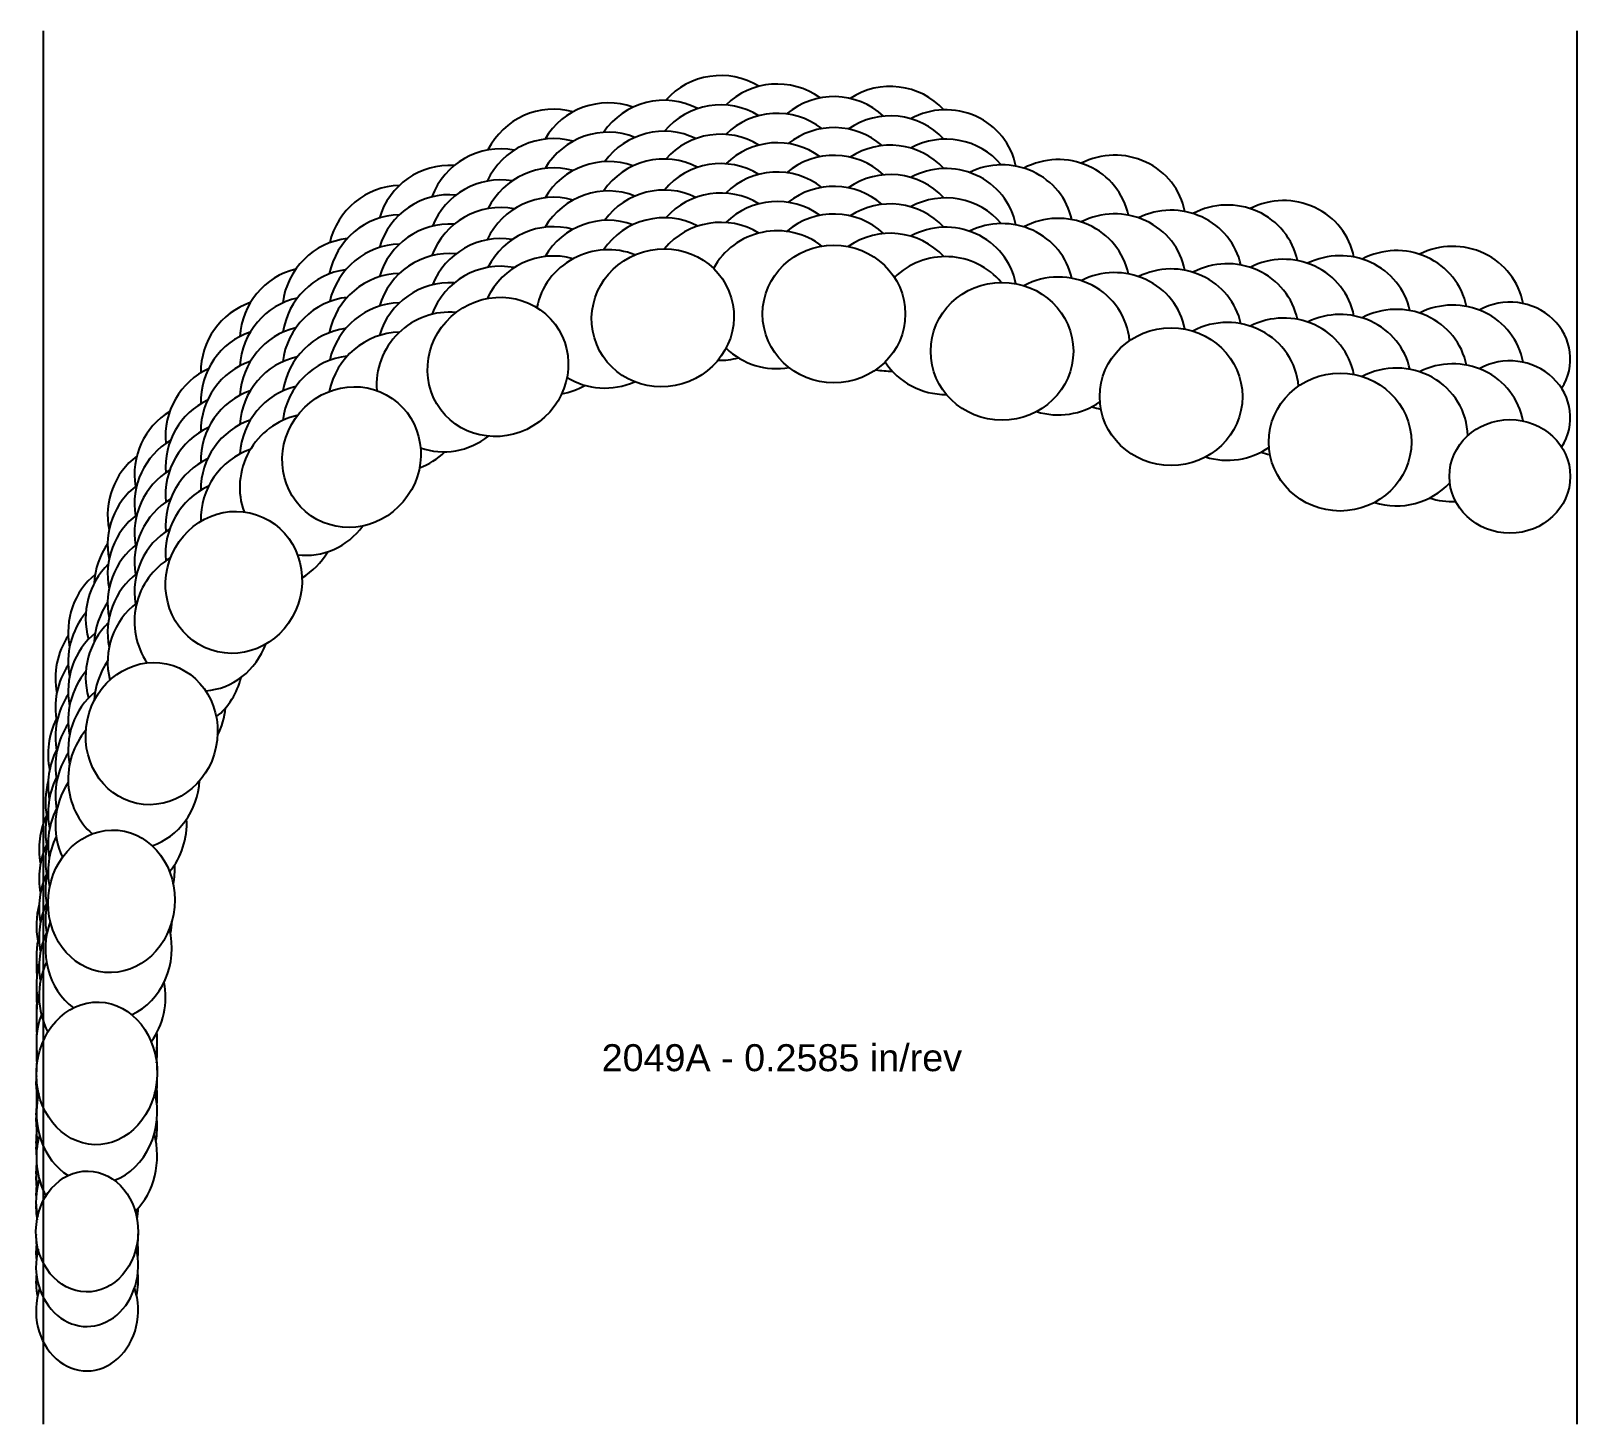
# Model space of a CAD drawing. Header units: inches. Extents: x -6.81 to 0, y -4.95 to 1.18.
import ezdxf
from ezdxf.enums import TextEntityAlignment as Align

# ---------------------------------------------------------------- set-up
doc = ezdxf.new("R2010")
doc.units = ezdxf.units.IN
doc.header["$MEASUREMENT"] = 0
for name, color, linetype in [('Blade_1', 30, 'Continuous'), ('Blade_2', 52, 'Continuous'), ('Blade_3', 92, 'Continuous'), ('Blade_4', 132, 'Continuous'), ('Blade_5', 152, 'Continuous'), ('Blade_6', 190, 'Continuous'), ('Gage_Line', 7, 'Continuous')]:
    doc.layers.add(name, color=color, linetype=linetype)
doc.styles.get("Standard").update_dxf_attribs({"font": 'arial.ttf'})

msp = doc.modelspace()

# ---------------------------------------------------------------- linework, layer by layer
at = {"layer": 'Blade_1'}
for centre, major_axis, ratio, start_param, end_param in [((-4.024, 0.4354), (0.3013, 0.0885), 0.965006, 7.093695, 8.535188), ((-3.2708, 0.4522), (0.314, 0), 0.965926, 7.113996, 8.548285), ((-4.7498, 0.2193), (0.2514, 0.1882), 0.961795, 7.024386, 8.421082), ((-2.531, 0.2882), (0.314, 0), 0.965926, 6.491109, 8.327725), ((-4.024, 0.1769), (0.3013, 0.0885), 0.965006, 7.093695, 8.535188), ((-3.2708, 0.1937), (0.314, 0), 0.965926, 7.113996, 8.548285), ((-2.531, 0.0297), (0.314, 0), 0.965926, 6.491109, 8.327725), ((-1.787, 0.0885), (0.314, 0), 0.965926, 6.490416, 8.327863), ((-4.7498, -0.0392), (0.2514, 0.1882), 0.961795, 7.024386, 8.421082), ((-1.787, -0.17), (0.314, 0), 0.965926, 6.490416, 8.327863), ((-1.043, -0.1117), (0.314, 0), 0.965926, 6.489191, 8.326414), ((-5.3941, -0.1775), (0.1789, 0.2581), 0.957, 6.99511, 8.333725), ((-0.2958, -0.2627), (0.266, 0), 0.939693, 5.739742, 8.385936), ((-1.043, -0.3702), (0.314, 0), 0.965926, 6.489191, 8.326414), ((-5.3941, -0.436), (0.1789, 0.2581), 0.957, 6.99511, 8.333725), ((-0.2958, -0.5212), (0.266, 0), 0.939693, 5.739742, 8.385936), ((-5.9122, -0.7291), (0.1005, 0.2975), 0.951817, 7.019615, 8.276642), ((-5.9122, -0.9876), (0.1005, 0.2975), 0.951817, 7.019615, 8.276642), ((-6.2737, -1.3946), (0.0653, 0.3071), 0.921758, 7.227356, 8.378009), ((-6.2737, -1.6531), (0.0653, 0.3071), 0.921758, 7.227356, 8.378009), ((-6.4507, -2.1331), (0.029, 0.3127), 0.886824, 7.437194, 8.153967), ((-6.4507, -2.3916), (0.029, 0.3127), 0.886824, 7.437194, 8.153967), ((-6.5152, -2.8903), (0.0099, 0.3138), 0.846801, 7.591618, 8.086792), ((-6.5152, -3.1488), (0.0099, 0.3138), 0.846801, 7.591618, 8.086792), ((-6.558, -3.5864), (0.0044, 0.266), 0.845245, 1.433998, 1.734814), ((-6.558, -3.8449), (0.0044, 0.266), 0.845245, 7.717183, 8.10523)]:
    msp.add_ellipse(centre, major_axis=major_axis, ratio=ratio, start_param=start_param, end_param=end_param, dxfattribs=at)
for centre, major_axis, ratio in [((-4.024, -0.0816), (0.3013, 0.0885), 0.965006), ((-3.2708, -0.0648), (0.314, 0), 0.965926), ((-2.531, -0.2288), (0.314, 0), 0.965926), ((-4.7498, -0.2977), (0.2514, 0.1882), 0.961795), ((-1.787, -0.4285), (0.314, 0), 0.965926), ((-1.043, -0.6287), (0.314, 0), 0.965926), ((-5.3941, -0.6945), (0.1789, 0.2581), 0.957), ((-0.2958, -0.7797), (0.266, 0), 0.939693), ((-5.9122, -1.2461), (0.1005, 0.2975), 0.951817), ((-6.2737, -1.9116), (0.0653, 0.3071), 0.921758), ((-6.4507, -2.6501), (0.029, 0.3127), 0.886824), ((-6.5152, -3.4073), (0.0099, 0.3138), 0.846801), ((-6.558, -4.1034), (0.0044, 0.266), 0.845245)]:
    msp.add_ellipse(centre, major_axis=major_axis, ratio=ratio, dxfattribs=at)
at = {"layer": 'Blade_2'}
for centre, major_axis, ratio, start_param, end_param in [((-3.5212, 0.5149), (0.3138, 0.0119), 0.965879, 7.136865, 8.618309), ((-4.272, 0.4306), (0.2881, 0.1249), 0.964168, 7.044827, 8.505787), ((-2.779, 0.4014), (0.314, 0), 0.965926, 6.960353, 8.367413), ((-3.5212, 0.2564), (0.3138, 0.0119), 0.965879, 7.136865, 8.618309), ((-4.272, 0.1721), (0.2881, 0.1249), 0.964168, 7.044827, 8.505787), ((-2.779, 0.1429), (0.314, 0), 0.965926, 6.960353, 8.367413), ((-4.976, 0.1529), (0.2289, 0.2149), 0.96032, 6.982769, 8.402989), ((-3.5212, -0.0021), (0.3138, 0.0119), 0.965879, 7.136865, 8.914433), ((-4.976, -0.1056), (0.2289, 0.2149), 0.96032, 6.982769, 8.402989), ((-4.272, -0.0864), (0.2881, 0.1249), 0.964168, 7.044827, 8.837021), ((-2.779, -0.1156), (0.314, 0), 0.965926, 6.960353, 8.654434), ((-5.5828, -0.2992), (0.1528, 0.2743), 0.955251, 6.976669, 8.323446), ((-4.976, -0.3641), (0.2289, 0.2149), 0.96032, 6.982769, 8.773158), ((-5.5828, -0.5577), (0.1528, 0.2743), 0.955251, 6.976669, 8.323446), ((-3.5212, -0.0021), (0.3138, 0.0119), 0.965879, 3.880555, 4.846107), ((-2.779, -0.1156), (0.314, 0), 0.965926, 3.699101, 4.72285), ((-4.272, -0.0864), (0.2881, 0.1249), 0.964168, 3.72706, 4.723428), ((-5.5828, -0.8162), (0.1528, 0.2743), 0.955251, 6.976669, 8.738224), ((-4.976, -0.3641), (0.2289, 0.2149), 0.96032, 3.598526, 4.621364), ((-6.0503, -0.8942), (0.0744, 0.305), 0.950233, 7.024189, 8.272589), ((-6.0503, -1.1527), (0.0744, 0.305), 0.950233, 7.024189, 8.272589), ((-5.5828, -0.8162), (0.1528, 0.2743), 0.955251, 3.506552, 4.578099), ((-6.0503, -1.4112), (0.0744, 0.305), 0.950233, 7.024189, 8.729499), ((-6.3518, -1.589), (0.0433, 0.311), 0.920776, 7.251917, 8.211571), ((-6.0503, -1.4112), (0.0744, 0.305), 0.950233, 3.441547, 4.594041), ((-6.3518, -1.8475), (0.0433, 0.311), 0.920776, 7.251917, 8.211571), ((-6.3518, -2.106), (0.0433, 0.311), 0.920776, 7.251917, 8.889543), ((-6.3518, -2.106), (0.0433, 0.311), 0.920776, 3.572169, 4.797815), ((-6.4631, -2.3403), (0.0099, 0.3138), 0.886667, 7.591537, 8.096735), ((-6.4631, -2.5988), (0.0099, 0.3138), 0.886667, 7.591537, 8.096735), ((-6.4631, -2.8573), (0.0099, 0.3138), 0.886667, 7.492723, 8.868583), ((-6.4631, -2.8573), (0.0099, 0.3138), 0.886667, 3.549232, 5.024336), ((-6.5152, -3.0618), (0.0099, 0.3138), 0.846801, 7.81229, 8.030075), ((-6.5152, -3.3203), (0.0099, 0.3138), 0.846801, 7.81229, 8.030075), ((-6.5152, -3.3203), (0.0099, 0.3138), 0.846801, 4.610526, 4.828311), ((-6.5152, -3.5788), (0.0099, 0.3138), 0.846801, 7.614406, 8.968342), ((-6.5152, -3.5788), (0.0099, 0.3138), 0.846801, 3.475386, 5.026195), ((-6.558, -3.7383), (0.0044, 0.266), 0.845245, 1.534372, 1.714474), ((-6.558, -3.9968), (0.0044, 0.266), 0.845245, 1.534372, 1.792191), ((-6.558, -3.9968), (0.0044, 0.266), 0.845245, 4.530353, 4.71275), ((-6.558, -4.2553), (0.0044, 0.266), 0.845245, 1.300866, 5.021679)]:
    msp.add_ellipse(centre, major_axis=major_axis, ratio=ratio, start_param=start_param, end_param=end_param, dxfattribs=at)
at = {"layer": 'Blade_3'}
for centre, major_axis, ratio, start_param, end_param in [((-3.7722, 0.5519), (0.3099, 0.0507), 0.965581, 7.119767, 8.591463), ((-3.0227, 0.5041), (0.314, 0), 0.965926, 7.005257, 8.483787), ((-4.5145, 0.4019), (0.2713, 0.1581), 0.963088, 7.030469, 8.483134), ((-3.7722, 0.2934), (0.3099, 0.0507), 0.965581, 7.119767, 8.591463), ((-2.283, 0.3114), (0.314, 0), 0.965926, 6.478106, 8.358743), ((-3.0227, 0.2456), (0.314, 0), 0.965926, 7.005257, 8.483787), ((-4.5145, 0.1434), (0.2713, 0.1581), 0.963088, 7.030469, 8.483134), ((-1.539, 0.1116), (0.314, 0), 0.965926, 6.477941, 8.357893), ((-5.1913, 0.0633), (0.2047, 0.2381), 0.958707, 6.988209, 8.386788), ((-3.7722, 0.0349), (0.3099, 0.0507), 0.965581, 7.119767, 8.591463), ((-2.283, 0.0529), (0.314, 0), 0.965926, 6.478106, 8.358743), ((-3.0227, -0.0129), (0.314, 0), 0.965926, 7.005257, 8.483787), ((-4.5145, -0.1151), (0.2713, 0.1581), 0.963088, 7.030469, 8.483134), ((-0.7951, -0.089), (0.314, 0), 0.965926, 6.474381, 8.356336), ((-1.539, -0.1469), (0.314, 0), 0.965926, 6.477941, 8.357893), ((-5.1913, -0.1952), (0.2047, 0.2381), 0.958707, 6.988209, 8.386788), ((-2.283, -0.2056), (0.314, 0), 0.965926, 6.361088, 8.358743), ((-0.7951, -0.3475), (0.314, 0), 0.965926, 6.474381, 8.356336), ((-1.539, -0.4054), (0.314, 0), 0.965926, 6.359879, 8.357893), ((-5.756, -0.4405), (0.1266, 0.2874), 0.953506, 6.996556, 8.315245), ((-5.1913, -0.4537), (0.2047, 0.2381), 0.958707, 6.988209, 8.386788), ((-3.7722, 0.0349), (0.3099, 0.0507), 0.965581, 4.528117, 4.816108), ((-3.0227, -0.0129), (0.314, 0), 0.965926, 4.509865, 4.738071), ((-0.7951, -0.606), (0.314, 0), 0.965926, 6.301451, 8.356336), ((-5.756, -0.699), (0.1266, 0.2874), 0.953506, 6.996556, 8.315245), ((-4.5145, -0.1151), (0.2713, 0.1581), 0.963088, 4.349249, 4.69612), ((-2.283, -0.2056), (0.314, 0), 0.965926, 4.401177, 5.334381), ((-5.756, -0.9575), (0.1266, 0.2874), 0.953506, 6.996556, 8.315245), ((-5.1913, -0.4537), (0.2047, 0.2381), 0.958707, 4.192187, 4.617891), ((-1.539, -0.4054), (0.314, 0), 0.965926, 4.400395, 5.334266), ((-0.7951, -0.606), (0.314, 0), 0.965926, 4.399296, 5.55765), ((-6.1692, -1.0743), (0.0496, 0.3101), 0.948801, 7.056576, 8.228752), ((-6.1692, -1.3328), (0.0496, 0.3101), 0.948801, 7.056576, 8.228752), ((-5.756, -0.9575), (0.1266, 0.2874), 0.953506, 4.071913, 4.593997), ((-6.1692, -1.5913), (0.0496, 0.3101), 0.948801, 7.056576, 8.278362), ((-6.4083, -1.7931), (0.022, 0.3132), 0.920045, 7.296106, 8.137694), ((-6.1692, -1.5913), (0.0496, 0.3101), 0.948801, 3.956667, 4.626942), ((-6.4083, -2.0516), (0.022, 0.3132), 0.920045, 7.296106, 8.137694), ((-6.4083, -2.3101), (0.022, 0.3132), 0.920045, 7.296106, 8.401678), ((-6.4083, -2.3101), (0.022, 0.3132), 0.920045, 4.048599, 4.847547), ((-6.491, -2.5505), (-0.01, 0.3138), 0.886308, 7.329119, 8.025567), ((-6.491, -2.809), (-0.01, 0.3138), 0.886308, 7.329119, 8.025567), ((-6.491, -3.0675), (-0.01, 0.3138), 0.886308, 7.329119, 8.353269), ((-6.491, -3.0675), (-0.01, 0.3138), 0.886308, 3.991134, 4.883912), ((-6.5152, -3.2568), (0.0099, 0.3138), 0.846801, 7.786214, 7.913504), ((-6.5152, -3.2568), (0.0099, 0.3138), 0.846801, 4.727097, 4.833836), ((-6.5152, -3.5153), (0.0099, 0.3138), 0.846801, 7.786214, 7.992401), ((-6.5152, -3.5153), (0.0099, 0.3138), 0.846801, 4.6482, 4.854387), ((-6.5152, -3.7738), (0.0099, 0.3138), 0.846801, 3.868917, 5.065301), ((-6.5152, -3.7738), (0.0099, 0.3138), 0.846801, 7.5753, 8.463044), ((-6.558, -3.9339), (0.0044, 0.266), 0.845245, 1.465444, 1.652664), ((-6.558, -4.1924), (0.0044, 0.266), 0.845245, 1.465444, 1.708975), ((-6.558, -4.1924), (0.0044, 0.266), 0.845245, 4.61357, 4.857101), ((-6.558, -4.4509), (0.0044, 0.266), 0.845245, 1.213934, 5.108611)]:
    msp.add_ellipse(centre, major_axis=major_axis, ratio=ratio, start_param=start_param, end_param=end_param, dxfattribs=at)
at = {"layer": 'Blade_4'}
for centre, major_axis, ratio, start_param, end_param in [((-4.024, 0.5718), (0.3013, 0.0885), 0.965006, 7.063259, 8.564444), ((-3.2708, 0.5886), (0.314, 0), 0.965926, 7.083104, 8.579204), ((-4.7498, 0.3557), (0.2514, 0.1882), 0.961795, 6.996416, 8.448293), ((-4.024, 0.3133), (0.3013, 0.0885), 0.965006, 7.063259, 8.564444), ((-3.2708, 0.3301), (0.314, 0), 0.965926, 7.083104, 8.579204), ((-4.7498, 0.0972), (0.2514, 0.1882), 0.961795, 6.996416, 8.448293), ((-4.024, 0.0548), (0.3013, 0.0885), 0.965006, 7.063259, 8.564444), ((-3.2708, 0.0716), (0.314, 0), 0.965926, 7.083104, 8.579204), ((-5.3941, -0.0411), (0.1789, 0.2581), 0.957, 6.972252, 8.358368), ((-4.7498, -0.1613), (0.2514, 0.1882), 0.961795, 6.996416, 8.448293), ((-5.3941, -0.2996), (0.1789, 0.2581), 0.957, 6.972252, 8.358368), ((-5.3941, -0.5581), (0.1789, 0.2581), 0.957, 6.972252, 8.358368), ((-5.9122, -0.5926), (0.1005, 0.2975), 0.951817, 7.00394, 8.298325), ((-5.9122, -0.8511), (0.1005, 0.2975), 0.951817, 7.00394, 8.298325), ((-5.9122, -1.1096), (0.1005, 0.2975), 0.951817, 7.00394, 8.298325), ((-6.237, -1.2582), (0.0653, 0.3071), 0.921758, 7.426314, 8.023104), ((-6.237, -1.5167), (0.0653, 0.3071), 0.921758, 7.426314, 8.023104), ((-6.237, -1.7752), (0.0653, 0.3071), 0.921758, 7.426314, 8.023104), ((-6.237, -1.7752), (0.0653, 0.3071), 0.921758, 4.427643, 4.832754), ((-6.4507, -1.9967), (0.029, 0.3127), 0.886824, 7.443533, 8.177298), ((-6.4507, -2.2552), (0.029, 0.3127), 0.886824, 7.443533, 8.177298), ((-6.4507, -2.5137), (0.029, 0.3127), 0.886824, 7.443533, 8.177298), ((-6.4507, -2.5137), (0.029, 0.3127), 0.886824, 4.597272, 4.874864), ((-6.5152, -2.7538), (0.0099, 0.3138), 0.846801, 7.588774, 8.110099), ((-6.5152, -3.0123), (0.0099, 0.3138), 0.846801, 7.588774, 8.110099), ((-6.5152, -3.2708), (0.0099, 0.3138), 0.846801, 7.482386, 8.110099), ((-6.5152, -3.2708), (0.0099, 0.3138), 0.846801, 4.530502, 4.872407), ((-6.558, -3.45), (0.0044, 0.266), 0.845245, 7.747876, 8.027214), ((-6.558, -3.7085), (0.0044, 0.266), 0.845245, 7.72669, 8.027214), ((-6.558, -3.967), (0.0044, 0.266), 0.845245, 7.510262, 8.132982), ((-6.558, -3.967), (0.0044, 0.266), 0.845245, 4.472747, 4.591071)]:
    msp.add_ellipse(centre, major_axis=major_axis, ratio=ratio, start_param=start_param, end_param=end_param, dxfattribs=at)
at = {"layer": 'Blade_5'}
for centre, major_axis, ratio, start_param, end_param in [((-3.5212, 0.6441), (0.3138, 0.0119), 0.965879, 7.168037, 8.618144), ((-4.272, 0.5599), (0.2881, 0.1249), 0.964168, 7.074796, 8.505604), ((-2.779, 0.5306), (0.314, 0), 0.965926, 6.465851, 8.367244), ((-3.5212, 0.3856), (0.3138, 0.0119), 0.965879, 7.168037, 8.618144), ((-4.272, 0.3014), (0.2881, 0.1249), 0.964168, 7.074796, 8.505604), ((-2.035, 0.331), (0.314, 0), 0.965926, 6.465963, 8.342781), ((-4.976, 0.2821), (0.2289, 0.2149), 0.96032, 7.009559, 8.402914), ((-2.779, 0.2721), (0.314, 0), 0.965926, 6.465851, 8.367244), ((-3.5212, 0.1271), (0.3138, 0.0119), 0.965879, 7.168037, 8.618144), ((-1.291, 0.1311), (0.314, 0), 0.965926, 6.464785, 8.342578), ((-4.976, 0.0236), (0.2289, 0.2149), 0.96032, 7.009559, 8.402914), ((-4.272, 0.0429), (0.2881, 0.1249), 0.964168, 7.074796, 8.505604), ((-2.035, 0.0725), (0.314, 0), 0.965926, 6.465963, 8.342781), ((-2.779, 0.0136), (0.314, 0), 0.965926, 6.465851, 8.367244), ((-0.5471, -0.0705), (0.314, 0), 0.965926, 6.454488, 8.338206), ((-1.291, -0.1274), (0.314, 0), 0.965926, 6.464785, 8.342578), ((-5.5828, -0.17), (0.1528, 0.2743), 0.955251, 6.997734, 8.323318), ((-4.976, -0.2349), (0.2289, 0.2149), 0.96032, 7.009559, 8.402914), ((-2.035, -0.186), (0.314, 0), 0.965926, 6.465963, 8.342781), ((-0.5471, -0.329), (0.314, 0), 0.965926, 6.454488, 8.338206), ((-5.5828, -0.4285), (0.1528, 0.2743), 0.955251, 6.997734, 8.323318), ((-1.291, -0.3859), (0.314, 0), 0.965926, 6.464785, 8.342578), ((-0.5471, -0.5875), (0.314, 0), 0.965926, 6.454488, 8.338206), ((-5.5828, -0.687), (0.1528, 0.2743), 0.955251, 6.997734, 8.323318), ((-2.035, -0.186), (0.314, 0), 0.965926, 4.3864, 4.517629), ((-6.0503, -0.765), (0.0744, 0.305), 0.950233, 7.03686, 8.272478), ((-1.291, -0.3859), (0.314, 0), 0.965926, 4.386212, 4.517411), ((-6.0503, -1.0235), (0.0744, 0.305), 0.950233, 7.03686, 8.272478), ((-0.5471, -0.5875), (0.314, 0), 0.965926, 4.382128, 4.753406), ((-6.0503, -1.282), (0.0744, 0.305), 0.950233, 7.03686, 8.272478), ((-6.3518, -1.4598), (0.0433, 0.311), 0.920776, 7.063722, 8.211508), ((-6.3518, -1.7183), (0.0433, 0.311), 0.920776, 7.063722, 8.211508), ((-6.3518, -1.9768), (0.0433, 0.311), 0.920776, 7.063722, 8.211508), ((-6.4631, -2.211), (0.0099, 0.3138), 0.886667, 7.586839, 8.096672), ((-6.4631, -2.4695), (0.0099, 0.3138), 0.886667, 7.586839, 8.096672), ((-6.4631, -2.728), (0.0099, 0.3138), 0.886667, 7.586839, 8.096672), ((-6.4631, -2.728), (0.0099, 0.3138), 0.886667, 4.540499, 4.70877), ((-6.5152, -2.9325), (0.0099, 0.3138), 0.846801, 7.823694, 8.018538), ((-6.5152, -3.191), (0.0099, 0.3138), 0.846801, 7.823694, 8.018538), ((-6.5152, -3.4495), (0.0099, 0.3138), 0.846801, 7.823694, 8.0984), ((-6.5152, -3.4495), (0.0099, 0.3138), 0.846801, 4.542201, 4.816907), ((-6.558, -3.6091), (0.0044, 0.266), 0.845245, 1.547813, 1.778435), ((-6.558, -3.8676), (0.0044, 0.266), 0.845245, 1.547813, 1.778435), ((-6.558, -4.1261), (0.0044, 0.266), 0.845245, 1.547813, 1.835859), ((-6.558, -4.1261), (0.0044, 0.266), 0.845245, 4.486685, 4.774732)]:
    msp.add_ellipse(centre, major_axis=major_axis, ratio=ratio, start_param=start_param, end_param=end_param, dxfattribs=at)
at = {"layer": 'Blade_6'}
for centre, major_axis, ratio, start_param, end_param in [((-3.7722, 0.6812), (0.3099, 0.0507), 0.965581, 7.119767, 8.561355), ((-3.0227, 0.6334), (0.314, 0), 0.965926, 7.005257, 8.452445), ((-4.5145, 0.5311), (0.2713, 0.1581), 0.963088, 7.03044, 8.45501), ((-3.7722, 0.4227), (0.3099, 0.0507), 0.965581, 7.119767, 8.561355), ((-3.0227, 0.3749), (0.314, 0), 0.965926, 7.005257, 8.452445), ((-4.5145, 0.2726), (0.2713, 0.1581), 0.963088, 7.03044, 8.45501), ((-5.1913, 0.1925), (0.2035, 0.2391), 0.958521, 6.983115, 8.355918), ((-3.7722, 0.1642), (0.3099, 0.0507), 0.965581, 7.119767, 8.561355), ((-3.0227, 0.1164), (0.314, 0), 0.965926, 7.005257, 8.452445), ((-4.5145, 0.0141), (0.2713, 0.1581), 0.963088, 7.03044, 8.45501), ((-5.1913, -0.066), (0.2035, 0.2391), 0.958521, 6.983115, 8.355918), ((-5.756, -0.3112), (0.1266, 0.2874), 0.953506, 6.996556, 8.292409), ((-5.1913, -0.3245), (0.2035, 0.2391), 0.958521, 6.983115, 8.355918), ((-5.756, -0.5697), (0.1266, 0.2874), 0.953506, 6.996556, 8.292409), ((-5.756, -0.8282), (0.1266, 0.2874), 0.953506, 6.996556, 8.292409), ((-6.1692, -0.9451), (0.0496, 0.3101), 0.948801, 7.056576, 8.228689), ((-6.1692, -1.2036), (0.0496, 0.3101), 0.948801, 7.056576, 8.228689), ((-6.1692, -1.4621), (0.0496, 0.3101), 0.948801, 7.056576, 8.228689), ((-6.4083, -1.6639), (0.022, 0.3132), 0.920045, 7.296106, 8.137631), ((-6.4083, -1.9224), (0.022, 0.3132), 0.920045, 7.296106, 8.137631), ((-6.4083, -2.1809), (0.022, 0.3132), 0.920045, 7.296106, 8.137631), ((-6.491, -2.4213), (-0.01, 0.3138), 0.886308, 7.329119, 8.025504), ((-6.491, -2.6798), (-0.01, 0.3138), 0.886308, 7.329119, 8.025504), ((-6.491, -2.9383), (-0.01, 0.3138), 0.886308, 7.329119, 8.025504), ((-6.5152, -3.1275), (0.0099, 0.3138), 0.846801, 7.786152, 7.924882), ((-6.5152, -3.386), (0.0099, 0.3138), 0.846801, 7.786152, 7.924882), ((-6.5152, -3.386), (0.0099, 0.3138), 0.846801, 4.715719, 4.854449), ((-6.5152, -3.6445), (0.0099, 0.3138), 0.846801, 7.786152, 8.0984), ((-6.5152, -3.6445), (0.0099, 0.3138), 0.846801, 4.542201, 4.854449), ((-6.558, -4.3217), (0.0044, 0.266), 0.845245, 4.486685, 4.857174), ((-6.558, -4.3217), (0.0044, 0.266), 0.845245, 1.465371, 1.835859)]:
    msp.add_ellipse(centre, major_axis=major_axis, ratio=ratio, start_param=start_param, end_param=end_param, dxfattribs=at)
at = {"layer": 'Gage_Line'}
for p, q in [((-6.75, -4.9509), (-6.75, 1.1812)), ((0, -4.9509), (0, 1.1812))]:
    msp.add_line(p, q, dxfattribs=at)

# ---------------------------------------------------------------- texts
msp.add_text('2049A - 0.2585 in/rev', height=0.11875).set_placement((-3.5, -3.3382), align=Align.MIDDLE_CENTER)

doc.saveas('drawing.dxf')
